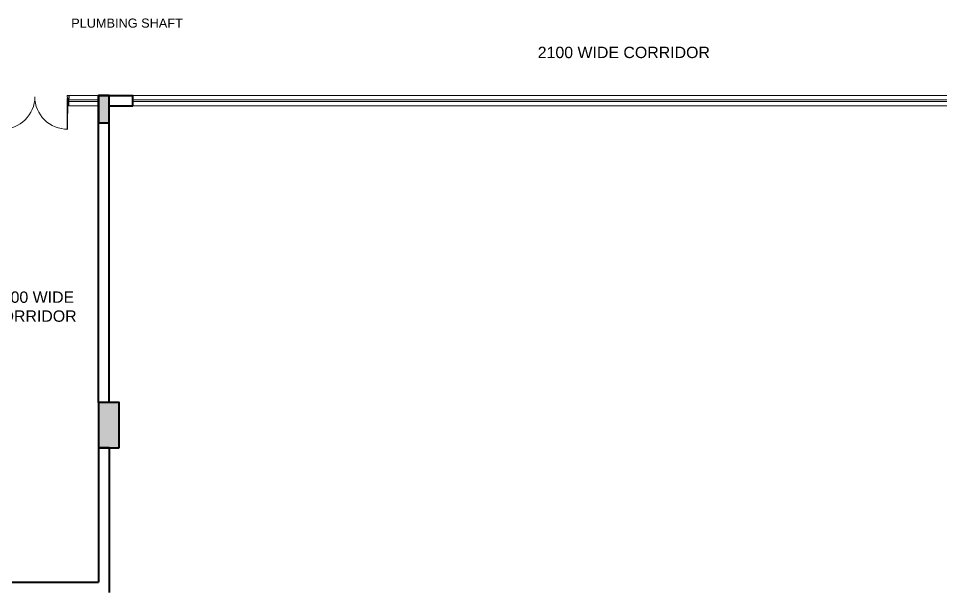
# Model space of a CAD drawing. Header units: inches. Extents: x 3031157 to 3117753, y 705284 to 945006.
# Drawn here: x 3056075 to 3076341, y 910840 to 923459 of the extents above; entities that cross this region are included whole.
import ezdxf

# ---------------------------------------------------------------- set-up
doc = ezdxf.new("R2010")
doc.units = ezdxf.units.IN
doc.header["$LTSCALE"] = 250
doc.header["$MEASUREMENT"] = 0
for name, color, linetype, lineweight in [('col', 6, 'Continuous', 40), ('door', 3, 'Continuous', 15), ('hatch', 8, 'Continuous', 5), ('text', 190, 'Continuous', 20), ('wall', 1, 'Continuous', 40), ('win', 4, 'Continuous', 18)]:
    doc.layers.add(name, color=color, linetype=linetype, lineweight=lineweight)
doc.styles.get("Standard").update_dxf_attribs({"font": 'swissc.ttf', "height": 100})

# ---------------------------------------------------------------- blocks, each defined once
blk = doc.blocks.new('DRGD')
at = {"layer": 'door', "color": 5, "lineweight": 18, "ltscale": 0.1, "extrusion": (-0.009968, 0.003642, 0.999944)}
for p, q in [((2728739, 21328, 0), (2728507, 20693, 0)), ((2728752, 21323, 0), (2728520, 20688, 0)), ((2728712, 21340, 0), (2728734, 21398)), ((2728712, 21340, 0), (2728740, 21330, 0)), ((2728734, 21398), (2728773, 21384, 0)), ((2728740, 21330, 0), (2728750, 21357, 0)), ((2728751, 21325, 0), (2728740, 21330, 0)), ((2728750, 21357, 0), (2728761, 21353, 0)), ((2728773, 21384, 0), (2728761, 21353, 0))]:
    blk.add_line(p, q, dxfattribs=at)
at = {"layer": 'door', "color": 5, "lineweight": 18, "ltscale": 0.1, "extrusion": (0.009988, -0.003586, 0.999944)}
for p, q in [((2730104, 20898, 0), (2730092, 20867, 0)), ((2730143, 20884, 0), (2730104, 20898, 0)), ((2730122, 20825, 0), (2730143, 20884, 0)), ((2730082, 20840, 0), (2729853, 20205, 0)), ((2730095, 20837, 0), (2729866, 20200, 0)), ((2730082, 20840, 0), (2730094, 20835, 0)), ((2730104, 20863, 0), (2730092, 20867, 0)), ((2730094, 20835, 0), (2730104, 20863, 0)), ((2730122, 20825, 0), (2730094, 20835, 0))]:
    blk.add_line(p, q, dxfattribs=at)
at = {"layer": 'door', "lineweight": 18, "ltscale": 0.1, "extrusion": (-0.009968, 0.003642, 0.999944)}
blk.add_arc((2728627, 21451, -27122), 708, 248.6234, 339.9457, dxfattribs=at)
at = {"layer": 'door', "lineweight": 18, "ltscale": 0.1, "extrusion": (0.009988, -0.003586, 0.999944)}
blk.add_arc((2729956, 20968, 27194), 708, 160.236, 251.5583, dxfattribs=at)

msp = doc.modelspace()

# ---------------------------------------------------------------- hatches: boundary and pattern name
at = {"layer": 'hatch'}
for points in [[(3058066, 921765), (3057836, 921765), (3057836, 921165), (3058066, 921165)], [(3057836, 914020), (3058286, 914020), (3058286, 915020), (3057836, 915020)]]:
    msp.add_hatch(color=256, dxfattribs=at).paths.add_polyline_path(points)

# ---------------------------------------------------------------- linework, layer by layer
at = {"layer": 'col'}
msp.add_lwpolyline([(3058066, 921765), (3057836, 921765), (3057836, 921165), (3058066, 921165)], close=True, dxfattribs=at)
at = {"layer": 'col', "elevation": 0}
msp.add_lwpolyline([(3058286, 914020), (3058286, 915020), (3057836, 915020), (3057836, 914020)], close=True, dxfattribs=at)
at = {"layer": 'wall'}
for p, q in [((3057836, 921765), (3058586, 921765)), ((3057836, 915020), (3057836, 921765)), ((3058586, 921535), (3058586, 921765)), ((3058066, 921535), (3058586, 921535)), ((3058066, 915020), (3058066, 921535)), ((3057836, 914020), (3057836, 911070)), ((3058066, 914020), (3057836, 914020)), ((3058066, 914020), (3058066, 910840)), ((3047776, 911070), (3057836, 911070))]:
    msp.add_line(p, q, dxfattribs=at)
at = {"layer": 'win'}
for p, q in [((3057836, 921765), (3057186, 921765)), ((3057186, 921535), (3057186, 921765)), ((3079816, 921765), (3058586, 921765)), ((3057836, 921670), (3057186, 921670)), ((3057836, 921630), (3057186, 921630)), ((3057836, 921535), (3057186, 921535)), ((3079816, 921670), (3058586, 921670)), ((3079816, 921630), (3058586, 921630)), ((3079816, 921535), (3058586, 921535))]:
    msp.add_line(p, q, dxfattribs=at)

# ---------------------------------------------------------------- block references
at = {"layer": 'door', "extrusion": (0.010613, -6.72341e-07, 0.999944), "rotation": 19.76502313408238}
msp.add_blockref('DRGD', (495062, -21124, 5254), dxfattribs=at)

# ---------------------------------------------------------------- texts
at = {"layer": 'text', "attachment_point": 1}
for s, width, insert, char_height in [('\\pi58.337;{\\fArial|b0|i0|c0|p34;PLUMBING SHAFT}', 2542.32, (3057177, 923456), 200), ('\\pi1230.3;{\\fArial|b0|i0|c0|p34;2100 WIDE CORRIDOR}', 6230.13, (3066258, 922837), 250), ('\\pi774.35;{\\fArial|b0|i0|c0|p34;2800 WIDE \\P\\pi712.96;CORRIDOR}', 3305.53, (3054740, 917458), 250)]:
    msp.add_mtext_dynamic_manual_height_columns(s, width=width, gutter_width=1, heights=[0], dxfattribs=dict(at, insert=insert, char_height=char_height))

doc.saveas('drawing.dxf')
